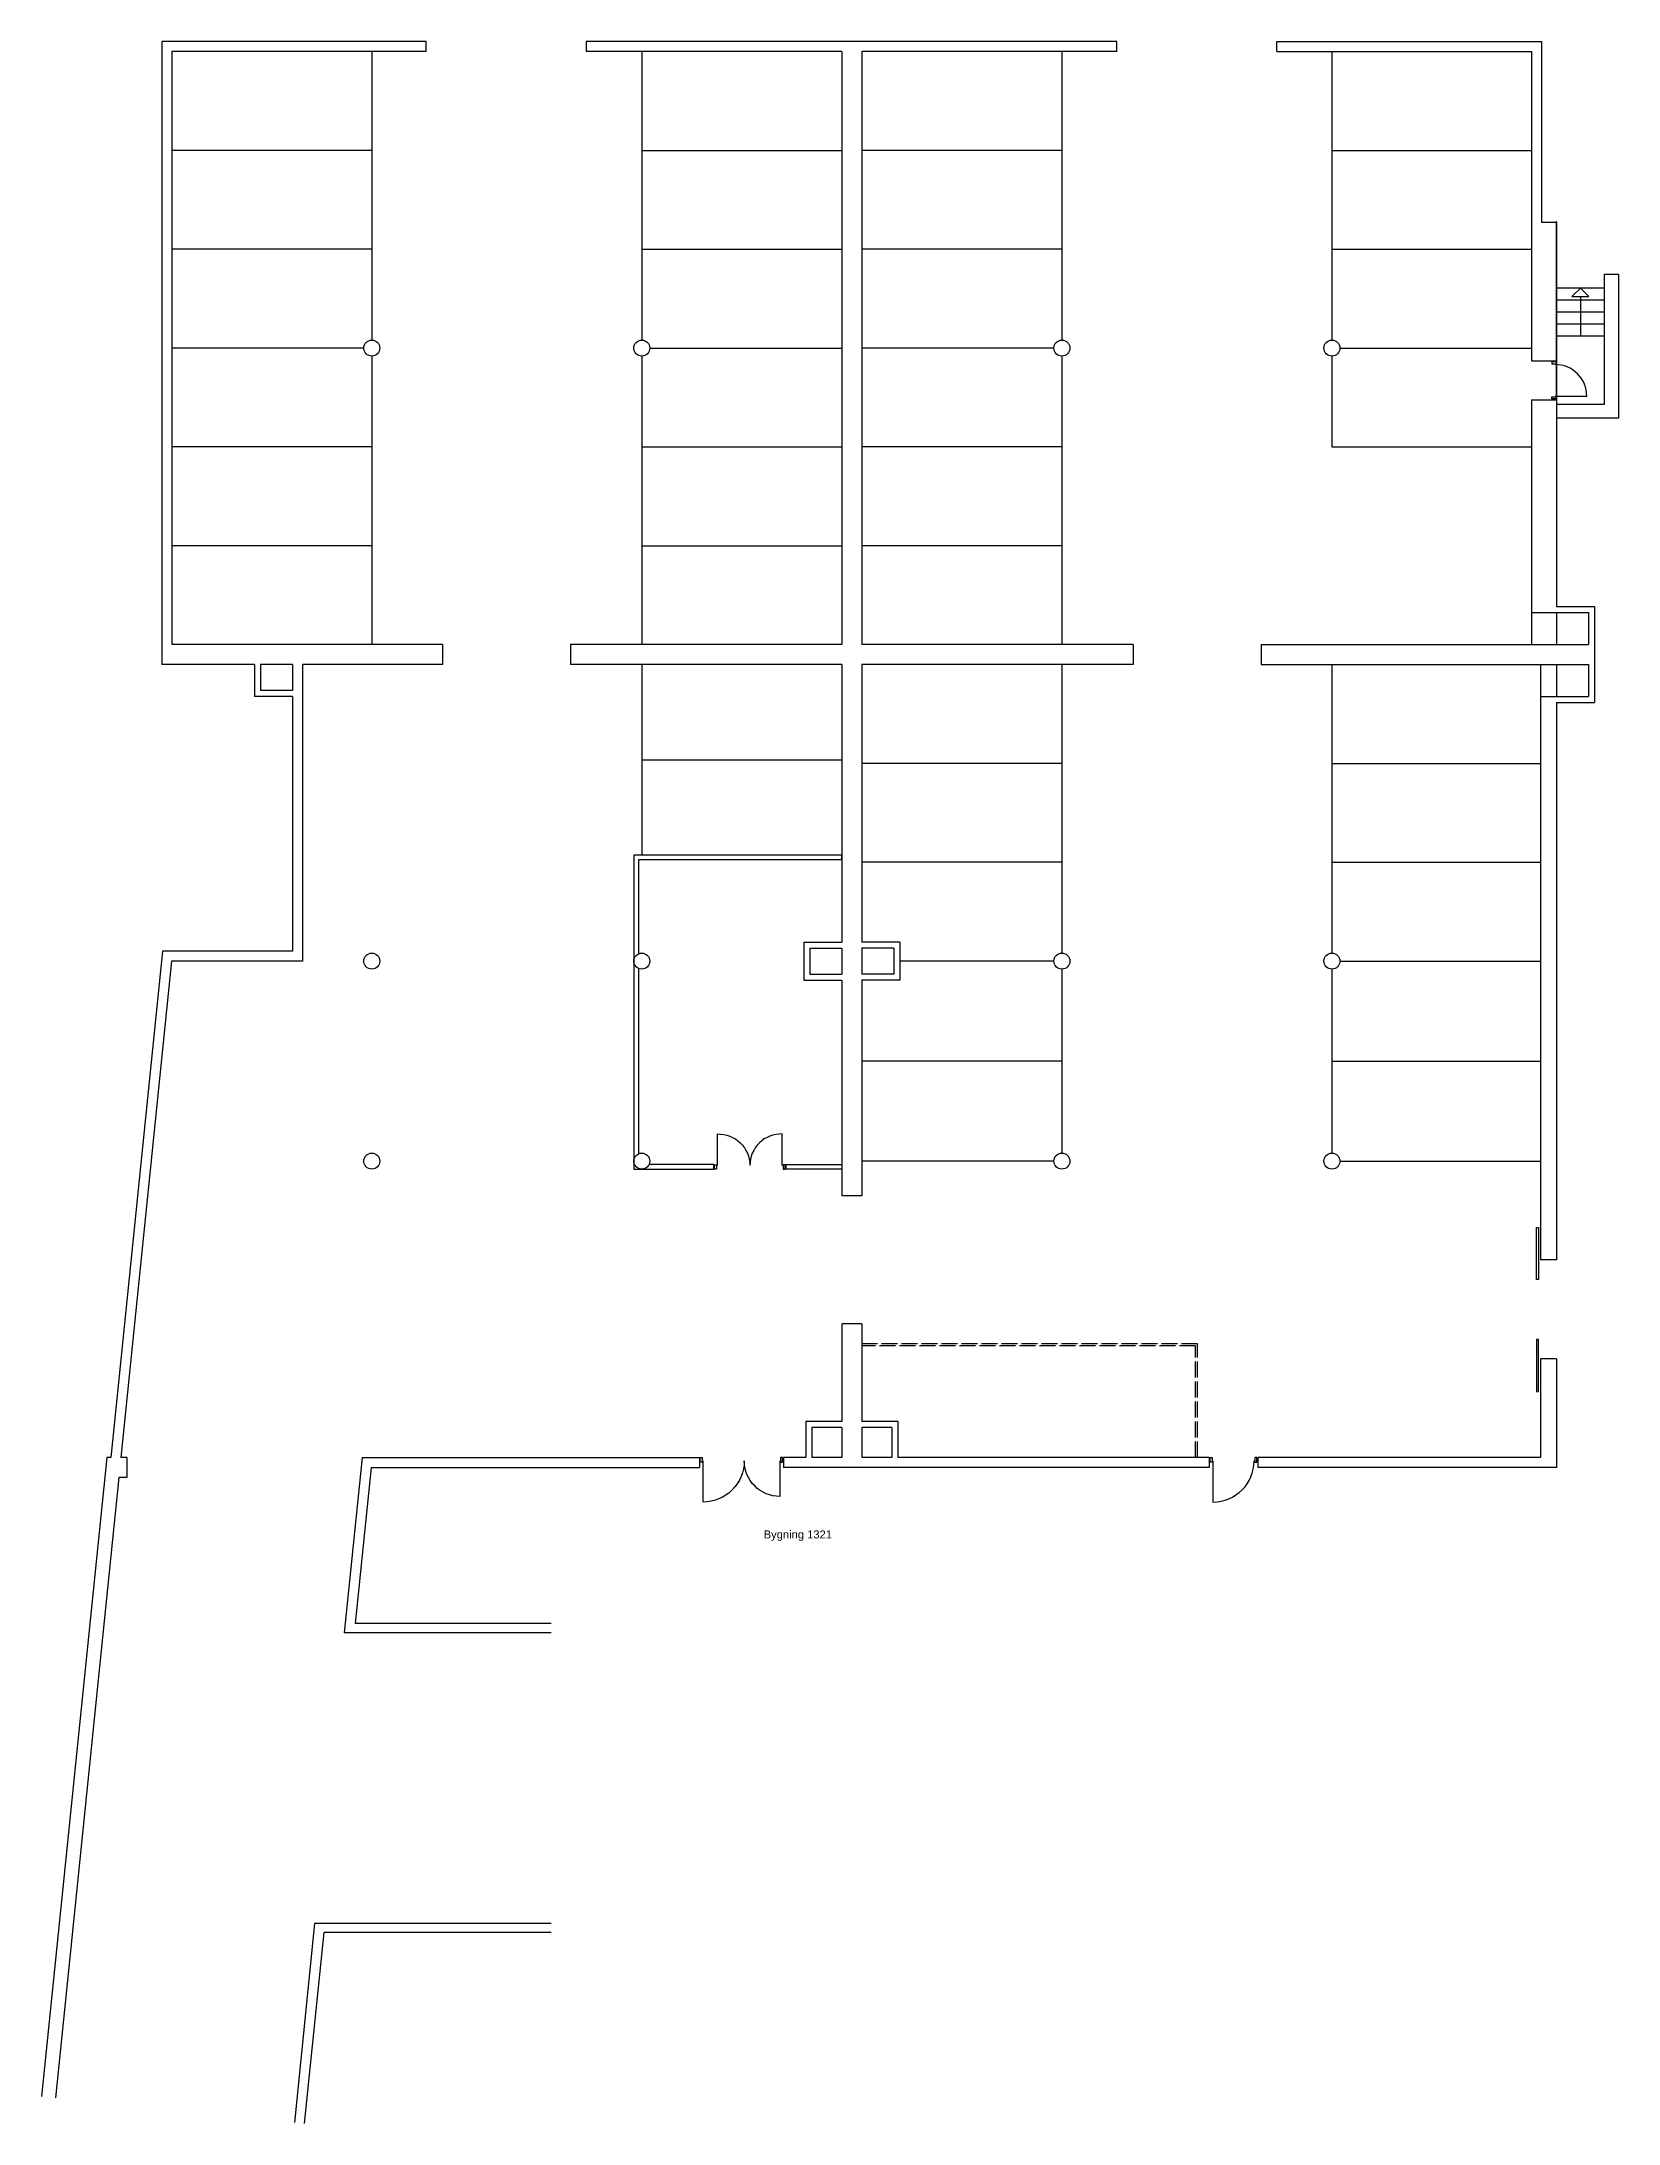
# Model space of a CAD drawing. Header units: millimetres. Extents: x -138905029 to -138865617, y 257718108 to 257800707.
# Drawn here: x -138905029 to -138865617, y 257718108 to 257770137 of the extents above; entities that cross this region are included whole.
import ezdxf

# ---------------------------------------------------------------- set-up
doc = ezdxf.new("R2010")
doc.units = ezdxf.units.MM
doc.header["$LTSCALE"] = 100
doc.linetypes.add('HIDDEN', pattern=[5, 4, -1])
for name, color, linetype in [('A10--T', 1, 'Continuous'), ('A12----', 1, 'Continuous'), ('a22--l-', 1, 'Continuous'), ('A22--U-', 3, 'Continuous'), ('A24----', 1, 'Continuous'), ('A321---', 1, 'Continuous'), ('A403---', 61, 'Continuous')]:
    doc.layers.add(name, color=color, linetype=linetype)
doc.styles.add('ARIAL', font='arial.ttf')

# ---------------------------------------------------------------- blocks, each defined once
blk = doc.blocks.new('D121V')
for p, q in [((20, 0), (20, 110)), ((20, 110), (70, 110)), ((70, 0), (20, 0)), ((70, 110), (70, 0)), ((90, 30), (90, -1000)), ((1140, 110), (1140, 0)), ((1190, 110), (1140, 110)), ((1140, 0), (1190, 0)), ((1190, 0), (1190, 110))]:
    blk.add_line(p, q)
blk.add_arc((90, 30), 1030, 270, 0)
blk = doc.blocks.new('PIL')
for p, q in [((0, 0), (-212, -212)), ((0, 0), (212, -212)), ((-212, -212), (212, -212))]:
    blk.add_line(p, q)
blk = doc.blocks.new('D97V')
for points in [[(20, 0), (20, 110), (70, 110), (70, 0)], [(950, 0), (950, 110), (900, 110), (900, 0)]]:
    blk.add_lwpolyline(points, close=True)
blk.add_lwpolyline([(90, 30), (90, -760, 0.414214), (880, 30, 0.414214)], format="xyb")

msp = doc.modelspace()

# ---------------------------------------------------------------- linework, layer by layer
at = {"layer": 'A12----'}
for p, q in [((-138902027, 257770137), (-138902027, 257754567)), ((-138895417, 257770137), (-138902027, 257770137)), ((-138895417, 257769887), (-138895417, 257770137)), ((-138891417, 257770137), (-138891417, 257769887)), ((-138878157, 257770137), (-138891417, 257770137)), ((-138878157, 257769887), (-138878157, 257770137)), ((-138874157, 257769887), (-138874157, 257770137)), ((-138874157, 257770137), (-138867537, 257770137)), ((-138867537, 257770137), (-138867537, 257765627)), ((-138901777, 257769887), (-138901777, 257755067)), ((-138895417, 257769887), (-138901777, 257769887)), ((-138885027, 257769887), (-138891417, 257769887)), ((-138885027, 257769887), (-138885027, 257755067)), ((-138884527, 257769887), (-138884527, 257755067)), ((-138878157, 257769887), (-138884527, 257769887)), ((-138874157, 257769887), (-138867787, 257769887)), ((-138867787, 257769887), (-138867787, 257762157)), ((-138867537, 257765627), (-138867167, 257765627)), ((-138867167, 257765627), (-138867167, 257756017)), ((-138865967, 257764327), (-138865617, 257764327)), ((-138865967, 257761077), (-138865967, 257764327)), ((-138865617, 257764327), (-138865617, 257760727)), ((-138867787, 257762157), (-138867277, 257762157)), ((-138867787, 257761187), (-138867787, 257755867)), ((-138867787, 257761187), (-138867277, 257761187)), ((-138867167, 257761077), (-138865967, 257761077)), ((-138865617, 257760727), (-138867167, 257760727)), ((-138867167, 257756017), (-138866217, 257756017)), ((-138866217, 257756017), (-138866217, 257753617)), ((-138867787, 257755867), (-138866367, 257755867)), ((-138866367, 257755867), (-138866367, 257755067)), ((-138895007, 257755067), (-138901777, 257755067)), ((-138895007, 257755067), (-138895007, 257754567)), ((-138885027, 257755067), (-138891807, 257755067)), ((-138891807, 257755067), (-138891807, 257754567)), ((-138877747, 257755067), (-138884527, 257755067)), ((-138877747, 257755067), (-138877747, 257754567)), ((-138874547, 257755067), (-138866367, 257755067)), ((-138874547, 257755067), (-138874547, 257754567)), ((-138899707, 257754567), (-138902027, 257754567)), ((-138899707, 257754567), (-138899707, 257753767)), ((-138899557, 257754567), (-138899557, 257753917)), ((-138898757, 257754567), (-138899557, 257754567)), ((-138898757, 257754567), (-138898757, 257753917)), ((-138898507, 257754567), (-138898507, 257747157)), ((-138895007, 257754567), (-138898507, 257754567)), ((-138885027, 257754567), (-138891807, 257754567)), ((-138885027, 257754567), (-138885027, 257747632)), ((-138884527, 257754567), (-138884527, 257747632)), ((-138877747, 257754567), (-138884527, 257754567)), ((-138874547, 257754567), (-138866367, 257754567)), ((-138866367, 257754567), (-138866367, 257753767)), ((-138898757, 257753917), (-138899557, 257753917)), ((-138898757, 257753767), (-138899707, 257753767)), ((-138898757, 257753767), (-138898757, 257747407)), ((-138867567, 257753767), (-138867567, 257739687)), ((-138867567, 257753767), (-138866367, 257753767)), ((-138867167, 257753617), (-138867167, 257739687)), ((-138867167, 257753617), (-138866217, 257753617)), ((-138902008, 257747407), (-138903300, 257734747)), ((-138901782, 257747157), (-138903048, 257734747)), ((-138898757, 257747407), (-138902008, 257747407)), ((-138898507, 257747157), (-138901782, 257747157)), ((-138885977, 257747632), (-138885027, 257747632)), ((-138885977, 257747632), (-138885977, 257746682)), ((-138885827, 257747482), (-138885827, 257746832)), ((-138885827, 257747482), (-138885027, 257747482)), ((-138885027, 257747482), (-138885027, 257746832)), ((-138885027, 257747482), (-138885027, 257746832)), ((-138883577, 257747632), (-138884527, 257747632)), ((-138883727, 257747482), (-138884527, 257747482)), ((-138884527, 257747482), (-138884527, 257746832)), ((-138884527, 257747482), (-138884527, 257746832)), ((-138883727, 257747482), (-138883727, 257746832)), ((-138883577, 257747632), (-138883577, 257746682)), ((-138885977, 257746682), (-138885027, 257746682)), ((-138885827, 257746832), (-138885027, 257746832)), ((-138885027, 257746682), (-138885027, 257741287)), ((-138883727, 257746832), (-138884527, 257746832)), ((-138884527, 257746682), (-138884527, 257741287)), ((-138883577, 257746682), (-138884527, 257746682)), ((-138884527, 257741287), (-138885027, 257741287)), ((-138867167, 257739687), (-138867567, 257739687)), ((-138885027, 257738087), (-138885027, 257735647)), ((-138884527, 257738087), (-138885027, 257738087)), ((-138884527, 257738087), (-138884527, 257735647)), ((-138867567, 257737217), (-138867567, 257734747)), ((-138867167, 257737217), (-138867567, 257737217)), ((-138867167, 257737217), (-138867167, 257734497)), ((-138885927, 257735647), (-138885927, 257734747)), ((-138885027, 257735647), (-138885927, 257735647)), ((-138885777, 257735497), (-138885777, 257734747)), ((-138885027, 257735497), (-138885777, 257735497)), ((-138885027, 257735497), (-138885027, 257734747)), ((-138883627, 257735647), (-138884527, 257735647)), ((-138883777, 257735497), (-138884527, 257735497)), ((-138884527, 257735497), (-138884527, 257734747)), ((-138883777, 257735497), (-138883777, 257734747)), ((-138883627, 257735647), (-138883627, 257734747)), ((-138903400, 257734747), (-138905029, 257718778)), ((-138903300, 257734747), (-138903400, 257734747)), ((-138902899, 257734747), (-138903048, 257734747)), ((-138902899, 257734747), (-138902899, 257734247)), ((-138897017, 257734747), (-138897464, 257730367)), ((-138897017, 257734747), (-138888587, 257734747)), ((-138888587, 257734747), (-138888587, 257734497)), ((-138886487, 257734747), (-138886487, 257734497)), ((-138885927, 257734747), (-138886487, 257734747)), ((-138885027, 257734747), (-138885777, 257734747)), ((-138883777, 257734747), (-138884527, 257734747)), ((-138875842, 257734747), (-138883627, 257734747)), ((-138875842, 257734747), (-138875842, 257734497)), ((-138867567, 257734747), (-138874632, 257734747)), ((-138874632, 257734747), (-138874632, 257734497)), ((-138903099, 257734247), (-138904681, 257718742)), ((-138902899, 257734247), (-138903099, 257734247)), ((-138896791, 257734497), (-138897189, 257730597)), ((-138896791, 257734497), (-138888587, 257734497)), ((-138875842, 257734497), (-138886487, 257734497)), ((-138867167, 257734497), (-138874632, 257734497)), ((-138892297, 257730597), (-138897189, 257730597)), ((-138892297, 257730367), (-138897464, 257730367)), ((-138898205, 257723107), (-138898712, 257718133)), ((-138897977, 257722877), (-138898464, 257718108)), ((-138892297, 257723107), (-138898205, 257723107)), ((-138892297, 257722877), (-138897977, 257722877))]:
    msp.add_line(p, q, dxfattribs=at)
at = {"layer": 'A12----', "color": 15}
for p, q in [((-138867787, 257755867), (-138867787, 257755067)), ((-138867167, 257755867), (-138867167, 257755067)), ((-138867567, 257754567), (-138867567, 257753767)), ((-138867167, 257754567), (-138867167, 257753767))]:
    msp.add_line(p, q, dxfattribs=at)
at = {"layer": 'A12----'}
for centre in [(-138896777, 257762477), (-138890027, 257762477), (-138879527, 257762477), (-138872777, 257762477), (-138896777, 257747157), (-138890027, 257747157), (-138879527, 257747157), (-138872777, 257747157), (-138896777, 257742157), (-138890027, 257742157), (-138879527, 257742157), (-138872777, 257742157)]:
    msp.add_circle(centre, 200, dxfattribs=at)
at = {"layer": 'a22--l-', "color": 15, "linetype": 'HIDDEN'}
for points in [[(-138876137, 257734747), (-138876137, 257737587), (-138884527, 257737587)], [(-138876187, 257734747), (-138876187, 257737537), (-138884527, 257737537)]]:
    msp.add_lwpolyline(points, dxfattribs=at)
at = {"layer": 'A22--U-'}
for p, q in [((-138867167, 257761187), (-138867167, 257765647)), ((-138867167, 257765627), (-138867167, 257762157)), ((-138867277, 257762157), (-138867161, 257762157)), ((-138867277, 257761187), (-138867167, 257761187)), ((-138885027, 257742067), (-138886427, 257742067)), ((-138886427, 257742067), (-138886427, 257741957)), ((-138885027, 257741957), (-138886427, 257741957))]:
    msp.add_line(p, q, dxfattribs=at)
for points in [[(-138885027, 257749687), (-138885027, 257749807), (-138890227, 257749807), (-138890227, 257741957), (-138888227, 257741957), (-138888227, 257742077)], [(-138885027, 257749687), (-138890107, 257749687), (-138890107, 257747340)], [(-138890107, 257746973), (-138890107, 257742340)], [(-138889844, 257742077), (-138888227, 257742077)]]:
    msp.add_lwpolyline(points, dxfattribs=at)
at = {"layer": 'A24----'}
for p, q in [((-138865967, 257763977), (-138867167, 257763977)), ((-138865967, 257763677), (-138867167, 257763677)), ((-138865967, 257763377), (-138867167, 257763377)), ((-138866567, 257763765), (-138866567, 257762777)), ((-138865967, 257763077), (-138867167, 257763077)), ((-138865967, 257762777), (-138867167, 257762777))]:
    msp.add_line(p, q, dxfattribs=at)
at = {"layer": 'A321---'}
for points in [[(-138888137, 257742047), (-138888137, 257742837, -0.421427), (-138887327, 257742047)], [(-138886517, 257742047), (-138886517, 257742837, 0.421427), (-138887327, 257742047)], [(-138887467, 257734667, -0.414214), (-138888497, 257733637), (-138888497, 257734667)], [(-138886577, 257734667), (-138886577, 257733777, -0.414214), (-138887467, 257734667, -0.414214)]]:
    msp.add_lwpolyline(points, format="xyb", dxfattribs=at)
for points in [[(-138888207, 257741957), (-138888207, 257742067), (-138888157, 257742067), (-138888157, 257741957)], [(-138886447, 257741957), (-138886447, 257742067), (-138886497, 257742067), (-138886497, 257741957)], [(-138867617, 257740502), (-138867617, 257739202), (-138867667, 257739202), (-138867667, 257740502)], [(-138867617, 257736402), (-138867617, 257737702), (-138867667, 257737702), (-138867667, 257736402)], [(-138888567, 257734637), (-138888567, 257734747), (-138888517, 257734747), (-138888517, 257734637)], [(-138886507, 257734637), (-138886507, 257734747), (-138886557, 257734747), (-138886557, 257734637)]]:
    msp.add_lwpolyline(points, close=True, dxfattribs=at)
at = {"layer": 'A403---'}
for p, q in [((-138896777, 257769887), (-138896777, 257762677)), ((-138890027, 257769887), (-138890027, 257762677)), ((-138879527, 257769887), (-138879527, 257762677)), ((-138872777, 257769887), (-138872777, 257762677)), ((-138896777, 257767417), (-138901777, 257767417)), ((-138890027, 257767417), (-138885027, 257767417)), ((-138879527, 257767417), (-138884527, 257767417)), ((-138872777, 257767417), (-138867777, 257767417)), ((-138896777, 257764947), (-138901782, 257764947)), ((-138890027, 257764947), (-138885027, 257764947)), ((-138879527, 257764947), (-138884527, 257764947)), ((-138872777, 257764947), (-138867777, 257764947)), ((-138896977, 257762477), (-138901777, 257762477)), ((-138896777, 257762277), (-138896777, 257755067)), ((-138890027, 257762277), (-138890027, 257755067)), ((-138889827, 257762477), (-138885027, 257762477)), ((-138879727, 257762477), (-138884517, 257762477)), ((-138879527, 257762277), (-138879527, 257755067)), ((-138872777, 257762277), (-138872777, 257760007)), ((-138872577, 257762477), (-138867787, 257762477)), ((-138896777, 257760007), (-138901782, 257760007)), ((-138890027, 257760007), (-138885027, 257760007)), ((-138879527, 257760007), (-138884527, 257760007)), ((-138872777, 257760007), (-138867777, 257760007)), ((-138896777, 257757537), (-138901782, 257757537)), ((-138890027, 257757537), (-138885027, 257757537)), ((-138879527, 257757537), (-138884527, 257757537)), ((-138890027, 257754567), (-138890027, 257749807)), ((-138879527, 257754567), (-138879527, 257747357)), ((-138872777, 257754567), (-138872777, 257747357)), ((-138890027, 257752187), (-138885027, 257752187)), ((-138879527, 257752097), (-138884527, 257752097)), ((-138872777, 257752097), (-138867567, 257752097)), ((-138879527, 257749627), (-138884527, 257749627)), ((-138872777, 257749627), (-138867567, 257749627)), ((-138879727, 257747157), (-138883577, 257747157)), ((-138872577, 257747157), (-138867567, 257747157)), ((-138879527, 257746957), (-138879527, 257742357)), ((-138872777, 257746957), (-138872777, 257742357)), ((-138879527, 257744657), (-138884527, 257744657)), ((-138872777, 257744657), (-138867567, 257744657)), ((-138879727, 257742157), (-138884527, 257742157)), ((-138872577, 257742157), (-138867567, 257742157))]:
    msp.add_line(p, q, dxfattribs=at)

# ---------------------------------------------------------------- block references
at = {"layer": 'A24----'}
msp.add_blockref('PIL', (-138866567, 257763977), dxfattribs=at)
at = {"layer": 'A321---', "rotation": 90}
msp.add_blockref('D97V', (-138867167, 257761187), dxfattribs=at)
at = {"layer": 'A321---'}
msp.add_blockref('D121V', (-138875842, 257734637), dxfattribs=at)

# ---------------------------------------------------------------- texts
at = {"layer": 'A10--T', "insert": (-138886982, 257732927), "char_height": 200, "attachment_point": 1, "style": 'ARIAL'}
msp.add_mtext_dynamic_manual_height_columns('Bygning 1321', width=2016.19, gutter_width=12.5, heights=[0], dxfattribs=at)

doc.saveas('drawing.dxf')
